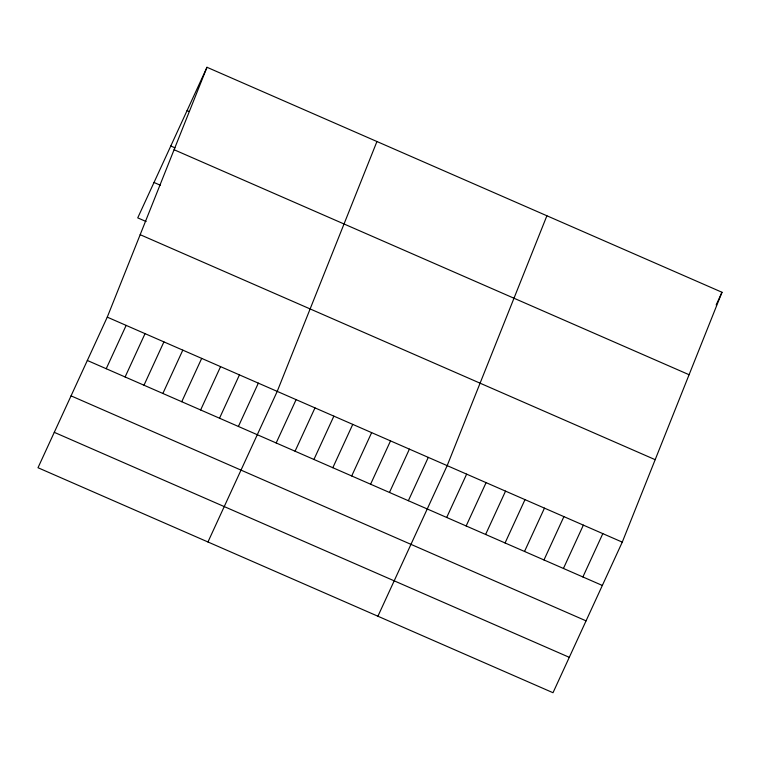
<?xml version="1.0" encoding="UTF-8"?>
<svg xmlns="http://www.w3.org/2000/svg" width="760" height="760" viewBox="0 0 760 760"><rect width="100%" height="100%" fill="white"/><g stroke="black" fill="none" stroke-linecap="round" stroke-linejoin="round"><path stroke-width="1.14" d="M107.264 317.138L206.995 67.279L722 292.267L622.269 542.127L553.005 692.721L38 467.733L107.264 317.138L622.269 542.127M376.941 141.522L277.219 391.39L207.955 541.975M546.896 215.773L447.174 465.633L377.91 616.227M206.995 67.279L137.731 217.873L146.119 221.53M106.219 368.714L126.15 325.394M125.105 376.969L145.036 333.64M143.991 385.215L163.913 341.886M162.868 393.462L182.799 350.141M181.754 401.717L201.685 358.387M200.64 409.963L220.571 366.633M219.526 418.219L239.447 374.889M238.402 426.464L258.334 383.135M276.174 442.966L296.106 399.637M295.06 451.212L314.982 407.882M313.937 459.458L333.868 416.138M332.823 467.713L352.754 424.384M351.709 475.959L371.64 432.639M370.595 484.215L390.516 440.885M389.471 492.461L409.402 449.131M408.358 500.707L428.288 457.387M446.699 517.456L466.63 474.135M466.155 525.958L486.087 482.638M485.611 534.461L505.542 491.131M505.067 542.963L524.998 499.633M524.524 551.456L544.454 508.136M543.98 559.958L563.91 516.629M563.436 568.461L583.357 525.131M582.892 576.954L602.813 533.634M716.167 304.95L722 292.267M187.064 110.599L189.164 111.52M170.781 146.005L174.98 147.829M174.078 149.73L689.092 374.727M154.005 182.466L160.303 185.221M140.173 234.688L655.186 459.676M87.334 360.468L602.347 585.457M71.06 395.865L586.064 620.853M54.283 432.335L569.288 657.324"/></g></svg>
